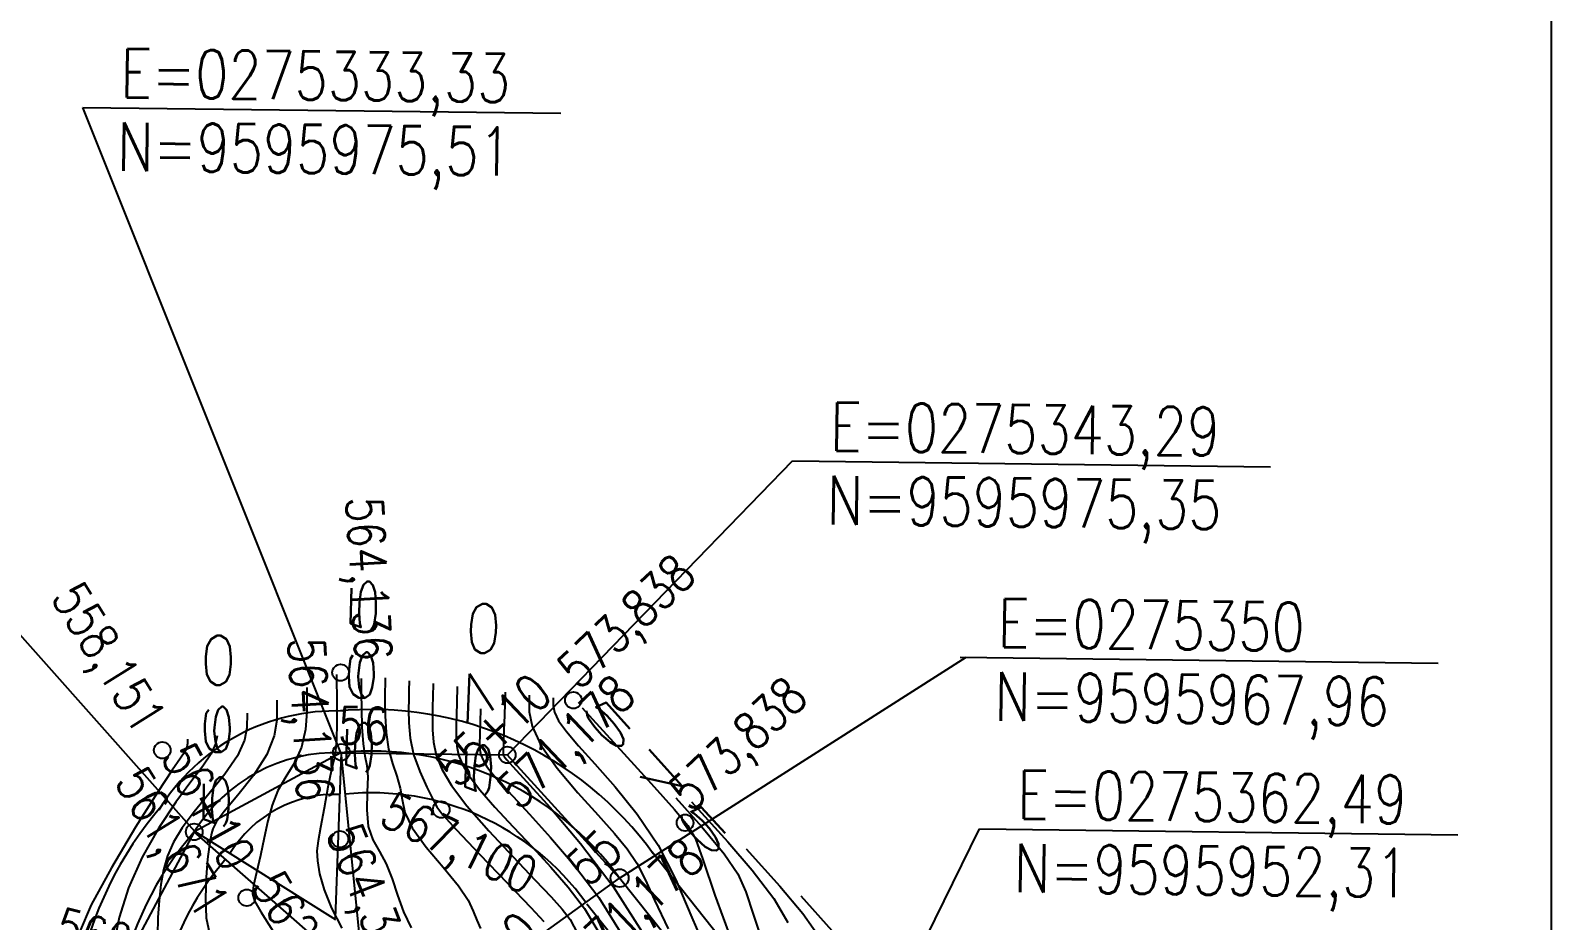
# Model space of a CAD drawing. Header units: millimetres. Extents: x 276147 to 291056, y 9594849 to 9609891.
# Drawn here: x 283593.8 to 283685.1, y 9607158.3 to 9607211.7 of the extents above; entities that cross this region are included whole.
import ezdxf
from ezdxf.enums import TextEntityAlignment as Align

# ---------------------------------------------------------------- set-up
doc = ezdxf.new("R2010")
doc.units = ezdxf.units.MM
doc.header["$LTSCALE"] = 10
doc.linetypes.add('CONTINUO', pattern=[0])
for name, color, linetype in [('Curvas mestras', 30, 'Continuous'), ('Curvas simples', 9, 'Continuous'), ('Curvas texto', 2, 'Continuous'), ('LINHA02', 8, 'Continuous'), ('TEXTO-PAPEL', 7, 'Continuous'), ('TEXTO02', 3, 'Continuous'), ('Top_malha_coord', 8, 'Continuous')]:
    doc.layers.add(name, color=color, linetype=linetype)
doc.styles.add('ROMANS', font='romans.shx', dxfattribs={"width": 0.8, "height": 4})
doc.styles.add('SIMPLEX', font='simplex', dxfattribs={"height": 0.2})

# ---------------------------------------------------------------- blocks, each defined once
blk = doc.blocks.new('Curvas')
at = {"layer": 'Curvas mestras', "linetype": 'CONTINUO'}
for points in [[(275328.535558, 9595979.944628, 565), (275328.53319, 9595979.650174, 565), (275328.534358, 9595979.062006, 565), (275328.543953, 9595978.12185, 565), (275328.575699, 9595977.023881, 565), (275328.645528, 9595976.025384, 565), (275328.757556, 9595975.303444, 565), (275328.868636, 9595974.714337, 565), (275328.923807, 9595974.034139, 565), (275328.895947, 9595973.107391, 565), (275328.869294, 9595972.052501, 565), (275328.955924, 9595971.056341, 565), (275329.231686, 9595970.250868, 565), (275329.627513, 9595969.548364, 565), (275330.038112, 9595968.806189, 565), (275330.386572, 9595967.919694, 565), (275330.709537, 9595966.936172, 565), (275331.072031, 9595965.940902, 565), (275331.525047, 9595964.984632, 565)], [(275335.701533, 9595978.110949, 570), (275335.67421, 9595977.308004, 570), (275335.651592, 9595976.561073, 570), (275335.643254, 9595976.022219, 570), (275335.66278, 9595975.648158, 570), (275335.724758, 9595975.346777, 570), (275335.847379, 9595975.03557, 570), (275336.063261, 9595974.670474, 570), (275336.408629, 9595974.217037, 570), (275336.921623, 9595973.633766, 570), (275337.648057, 9595972.850997, 570), (275338.635658, 9595971.792027, 570), (275339.901177, 9595970.402677, 570), (275341.337436, 9595968.718863, 570), (275342.806281, 9595966.799025, 570), (275344.188681, 9595964.569646, 570)], [(275319.889453, 9595976.496754, 560), (275319.792901, 9595976.022434, 560), (275319.524435, 9595975.414899, 560), (275319.018775, 9595974.673589, 560), (275318.296454, 9595973.733897, 560), (275317.399455, 9595972.515203, 560), (275316.38744, 9595970.973638, 560), (275315.390785, 9595969.212333, 560), (275314.557543, 9595967.371169, 560), (275314.000449, 9595965.588342, 560), (275313.690964, 9595963.995318, 560)], [(275347.426992, 9595972.780528, 575), (275348.976198, 9595971.028781, 575), (275350.323349, 9595969.406323, 575), (275351.148351, 9595968.207741, 575), (275351.634496, 9595967.135252, 575), (275352.09092, 9595965.742982, 575), (275352.763185, 9595963.716636, 575)]]:
    blk.add_polyline3d(points, dxfattribs=at)
at = {"layer": 'Curvas simples', "linetype": 'CONTINUO'}
for points in [[(275325.264917, 9595979.405926, 563), (275325.266114, 9595977.933636, 563), (275325.187397, 9595976.881036, 563), (275324.956953, 9595975.80703, 563), (275324.53211, 9595974.868369, 563), (275324.011069, 9595974.03082, 563), (275323.527246, 9595973.212408, 563), (275323.180149, 9595972.343498, 563), (275322.933661, 9595971.403818, 563), (275322.717756, 9595970.385436, 563), (275322.481792, 9595969.307384, 563), (275322.252656, 9595968.296537, 563), (275322.076617, 9595967.506734, 563), (275322.006712, 9595967.015381, 563), (275322.123036, 9595966.594161, 563), (275322.51245, 9595965.938325, 563), (275323.232437, 9595964.792187, 563)], [(275327.053722, 9595980.18504, 564), (275327.068782, 9595978.424051, 564), (275327.069139, 9595977.258868, 564), (275327.049864, 9595976.246998, 564), (275326.998666, 9595975.612886, 564), (275326.903121, 9595975.133837, 564), (275326.750774, 9595974.475369, 564), (275326.538952, 9595973.411239, 564), (275326.304122, 9595972.14816, 564), (275326.092534, 9595971.001084, 564), (275325.944656, 9595970.195939, 564), (275325.877826, 9595969.602553, 564), (275325.9036, 9595969.001727, 564), (275326.03685, 9595968.218658, 564), (275326.305722, 9595967.256105, 564), (275326.741679, 9595966.161222, 564), (275327.363761, 9595964.954072, 564)], [(275329.981952, 9595979.972072, 566), (275329.968753, 9595979.577892, 566), (275329.961394, 9595979.18174, 566), (275329.957805, 9595978.561819, 566), (275329.967574, 9595977.694885, 566), (275330.023204, 9595976.692431, 566), (275330.162923, 9595975.699633, 566), (275330.403265, 9595974.82962, 566), (275330.673993, 9595974.067337, 566), (275330.883175, 9595973.365679, 566), (275330.989762, 9595972.670626, 566), (275331.156235, 9595971.900487, 566), (275331.59596, 9595970.966655, 566), (275332.436597, 9595969.825164, 566), (275333.462983, 9595968.610624, 566), (275334.374249, 9595967.50229, 566), (275334.945824, 9595966.635819, 566), (275335.258329, 9595965.972492, 566), (275335.468683, 9595965.429996, 566), (275335.705977, 9595964.929093, 566)], [(275331.422376, 9595979.800973, 567), (275331.401948, 9595979.211156, 567), (275331.389598, 9595978.713306, 567), (275331.381251, 9595978.061633, 567), (275331.391195, 9595977.267921, 567), (275331.470708, 9595976.360981, 567), (275331.680317, 9595975.373881, 567), (275332.048974, 9595974.355796, 567), (275332.47935, 9595973.420336, 567), (275332.842543, 9595972.697218, 567), (275333.083576, 9595972.233861, 567), (275333.443176, 9595971.748474, 567), (275334.235996, 9595970.876969, 567), (275335.641509, 9595969.399459, 567), (275337.298453, 9595967.672885, 567), (275338.710386, 9595966.19839, 567), (275339.505075, 9595965.351943, 567)], [(275332.862801, 9595979.629874, 568), (275332.835143, 9595978.844421, 568), (275332.817802, 9595978.244872, 568), (275332.804698, 9595977.561446, 568), (275332.80898, 9595976.851878, 568), (275332.871524, 9595976.116902, 568), (275333.040136, 9595975.343004, 568), (275333.370942, 9595974.503432, 568), (275333.953347, 9595973.518478, 568), (275334.885078, 9595972.2952, 568), (275336.198405, 9595970.799112, 568), (275337.66379, 9595969.229578, 568), (275338.986239, 9595967.844422, 568), (275339.942434, 9595966.830869, 568), (275340.595756, 9595966.093747, 568), (275341.08126, 9595965.467284, 568), (275341.522272, 9595964.625511, 568)], [(275334.303226, 9595979.458776, 569), (275334.268338, 9595978.477685, 569), (275334.246006, 9595977.776438, 569), (275334.228145, 9595977.06126, 569), (275334.226117, 9595976.437048, 569), (275334.267152, 9595975.88253, 569), (275334.382447, 9595975.344891, 569), (275334.60916, 9595974.769501, 569), (275335.008304, 9595974.094476, 569), (275335.646853, 9595973.256118, 569), (275336.560014, 9595972.216439, 569), (275337.655923, 9595971.040287, 569), (275338.810949, 9595969.818225, 569), (275339.921805, 9595968.616773, 569), (275340.966596, 9595967.406305, 569), (275341.94377, 9595966.133154, 569), (275342.855477, 9595964.597578, 569)], [(275323.476112, 9595978.626812, 562), (275323.463446, 9595977.443221, 562), (275323.305655, 9595976.503203, 562), (275322.864041, 9595975.367063, 562), (275322.065555, 9595974.123851, 562), (275321.119018, 9595972.927803, 562), (275320.303718, 9595971.949447, 562), (275319.828908, 9595971.30755, 562), (275319.623695, 9595970.91382, 562), (275319.547151, 9595970.6282, 562), (275319.481896, 9595970.313598, 562), (275319.404761, 9595969.84478, 562), (275319.316125, 9595969.099474, 562), (275319.225489, 9595968.014706, 562), (275319.178832, 9595966.764676, 562), (275319.231254, 9595965.582882, 562), (275319.423053, 9595964.644028, 562)], [(275337.184075, 9595979.116578, 571), (275337.134728, 9595977.744213, 571), (275337.102414, 9595976.839569, 571), (275337.075038, 9595976.060887, 571), (275337.06039, 9595975.607389, 571), (275337.058408, 9595975.413787, 571), (275337.067069, 9595975.348664, 571), (275337.085597, 9595975.30164, 571), (275337.118218, 9595975.246472, 571), (275337.170404, 9595975.177956, 571), (275337.283232, 9595975.051092, 571), (275337.64019, 9595974.661706, 571), (275338.460368, 9595973.76583, 571), (275339.880548, 9595972.188581, 571), (275341.708276, 9595970.031421, 571), (275343.668792, 9595967.464895, 571), (275345.521886, 9595964.541713, 571)], [(275338.624499, 9595978.945479, 572), (275338.618256, 9595977.941619, 572), (275338.796521, 9595977.083349, 572), (275339.323152, 9595975.942421, 572), (275340.302336, 9595974.553699, 572), (275341.537618, 9595973.082985, 572), (275342.757382, 9595971.728814, 572), (275343.744904, 9595970.634045, 572), (275344.50302, 9595969.718833, 572), (275345.089456, 9595968.847661, 572), (275345.58295, 9595967.876898, 572), (275346.146291, 9595966.630479, 572), (275346.963278, 9595964.92423, 572)], [(275340.064924, 9595978.774381, 573), (275340.062078, 9595978.31669, 573), (275340.143354, 9595977.925379, 573), (275340.383461, 9595977.405195, 573), (275340.852423, 9595976.74735, 573), (275341.573278, 9595975.904015, 573), (275342.557319, 9595974.817599, 573), (275343.784677, 9595973.44555, 573), (275345.110828, 9595971.805463, 573), (275346.360083, 9595969.929973, 573), (275347.413363, 9595967.850613, 573), (275348.37802, 9595965.594534, 573), (275349.418014, 9595963.187786, 573)], [(275321.687306, 9595977.847697, 561), (275321.673364, 9595976.966605, 561), (275321.524595, 9595976.235757, 561), (275321.110933, 9595975.299648, 561), (275320.356467, 9595974.198015, 561), (275319.41619, 9595973.034324, 561), (275318.502819, 9595971.927968, 561), (275317.786853, 9595970.966964, 561), (275317.269902, 9595970.113815, 561), (275316.911358, 9595969.299646, 561), (275316.671459, 9595968.463718, 561), (275316.513829, 9595967.577852, 561), (275316.402944, 9595966.622004, 561), (275316.319668, 9595965.588656, 561), (275316.310429, 9595964.520382, 561)], [(275341.803859, 9595978.173997, 574), (275344.30316, 9595975.433608, 574), (275345.944101, 9595973.627586, 574), (275347.343129, 9595972.073859, 574), (275348.152996, 9595971.111704, 574), (275348.596095, 9595970.316478, 574), (275349.037232, 9595969.072559, 574), (275349.764238, 9595966.94296, 574), (275350.757056, 9595964.205245, 574)], [(275318.109696, 9595976.289468, 559), (275318.105541, 9595976.026903, 559), (275318.061208, 9595975.809111, 559), (275317.937937, 9595975.530151, 559), (275317.681083, 9595975.149164, 559), (275317.176718, 9595974.43347, 559), (275316.29609, 9595973.102438, 559), (275314.992581, 9595971.014116, 559), (275313.548097, 9595968.581282, 559), (275312.326674, 9595966.355393, 559), (275311.616127, 9595964.720811, 559)], [(275348.370014, 9595972.531979, 576), (275350.550825, 9595970.127447, 576), (275352.008295, 9595968.429975, 576), (275353.303568, 9595966.738787, 576), (275354.143707, 9595965.303777, 576)], [(275351.653092, 9595969.71097, 577), (275353.674658, 9595967.474366, 577), (275355.040392, 9595965.83117, 577), (275356.283788, 9595964.07125, 577)], [(275354.93617, 9595966.889961, 578), (275356.79849, 9595964.821285, 578)]]:
    blk.add_polyline3d(points, dxfattribs=at)
at = {"layer": 'Curvas texto', "style": 'SIMPLEX', "width": 3.299405}
for s, rotation, p, p2 in [('565', 88.27805944, (275329.096998, 9595973.661098, 565), (275329.47941, 9595986.381628, 565)), ('570', 87.95015087, (275336.244509, 9595972.31342, 570), (275336.699715, 9595985.031553, 570)), ('560', 89.09343355, (275320.543206, 9595970.40846, 560), (275320.74456, 9595983.133144, 560)), ('575', 312.29143803, (275341.420397, 9595978.269096, 575), (275349.983934, 9595968.855066, 575))]:
    blk.add_text(s, height=1.5, rotation=rotation, dxfattribs=at).set_placement(p, p2, align=Align.FIT)

msp = doc.modelspace()

# ---------------------------------------------------------------- linework, layer by layer
at = {"layer": 'LINHA02'}
for p, q in [((283596.905, 9607207.132), (283625.613, 9607206.775)), ((283612.393, 9607168.405), (283596.905, 9607207.132)), ((283622.395, 9607168.269), (283639.512, 9607185.918)), ((283639.512, 9607185.918), (283668.22, 9607185.56)), ((283603.631, 9607163.678), (283587.071, 9607182.288)), ((283629.131, 9607160.88), (283649.94, 9607174.132)), ((283649.574, 9607174.136), (283678.282, 9607173.779)), ((283641.59, 9607145.234), (283650.741, 9607163.837)), ((283650.741, 9607163.837), (283679.449, 9607163.48))]:
    msp.add_line(p, q, dxfattribs=at)
at = {"layer": 'TEXTO-PAPEL', "color": 7, "linetype": 'Continuous'}
for p, q in [((283614.245, 9607150.147), (283612.428, 9607168.432)), ((283612.393, 9607168.405), (283603.596, 9607163.651)), ((283612.077, 9607158.475), (283612.431, 9607168.405)), ((283603.596, 9607163.651), (283598.882, 9607154.832)), ((283618.517, 9607150.611), (283603.596, 9607163.651)), ((283612.104, 9607158.376), (283603.633, 9607163.671)), ((283614.245, 9607150.147), (283629.131, 9607160.88)), ((283641.59, 9607145.234), (283629.131, 9607160.88))]:
    msp.add_line(p, q, dxfattribs=at)
for centre, radius in [((283612.384, 9607173.213), 0.5), ((283626.359, 9607171.553), 0.5), ((283601.677, 9607168.55), 0.5), ((283612.428, 9607168.432), 0.5), ((283622.392, 9607168.272), 0.5), ((283618.426, 9607164.99), 0.5), ((283603.596, 9607163.651), 0.5), ((283633.064, 9607164.204), 0.5), ((283612.346, 9607163.213), 0.5), ((283629.131, 9607160.88), 0.543), ((283606.751, 9607159.701), 0.5)]:
    msp.add_circle(centre, radius, dxfattribs=at)
at = {"layer": 'TEXTO02'}
for p in [(283612.393, 9607168.405), (283629.131, 9607160.88)]:
    msp.add_line(p, (283622.392, 9607168.272), dxfattribs=at)
at = {"layer": 'Top_malha_coord'}
msp.add_line((283685.087, 9606072.334), (283685.087, 9608906.805), dxfattribs=at)
at = {"layer": 'Top_malha_coord', "color": 6}
for p, q in [((283643.298, 9607147.103), (283631.087, 9607162.437)), ((283639.882, 9607143.366), (283627.176, 9607159.323))]:
    msp.add_line(p, q, dxfattribs=at)
for centre, radius, start, end in [((283612.077, 9607158.475), 12.436, 87.95808, 148.60274), ((283614.245, 9607150.147), 20.852, 35.792, 95.792), ((283612.077, 9607158.475), 9.936, 87.95808, 148.60274), ((283614.245, 9607150.147), 18.352, 35.792, 95.792), ((283612.077, 9607158.475), 7.436, 87.95808, 148.60274), ((283614.245, 9607150.147), 15.852, 35.792, 95.792), ((283618.549, 9607150.613), 22.339, 138.91451, 198.81429), ((283618.549, 9607150.613), 19.839, 138.91451, 198.81429), ((283618.549, 9607150.613), 17.339, 138.91451, 198.81429)]:
    msp.add_arc(centre, radius, start, end, dxfattribs=at)

# ---------------------------------------------------------------- block references
msp.add_blockref('Curvas', (8285.087, 11192.922), dxfattribs=at)

# ---------------------------------------------------------------- texts
at = {"style": 'ROMANS', "width": 0.8}
for s, height, p in [('E=0275333,33', 2.90457, (283599.196, 9607210.639)), ('N=9595975,51', 2.90457, (283598.987, 9607206.232)), ('E=0275343,29', 2.90457, (283641.804, 9607189.424)), ('N=9595975,35', 2.90457, (283641.594, 9607185.017)), ('E=0275350', 2.9046, (283651.866, 9607177.643)), ('N=9595967,96', 2.90457, (283651.656, 9607173.236)), ('E=0275362,49', 2.90457, (283653.032, 9607167.344)), ('N=9595952,31', 2.90457, (283652.823, 9607162.937))]:
    msp.add_text(s, height=height, rotation=359.26172, dxfattribs=at).set_placement(p, align=Align.TOP_LEFT)
at = {"layer": 'TEXTO02', "style": 'ROMANS', "width": 0.8}
for s, rotation, p in [('564,136', 273.38004, (283614.896, 9607183.824)), ('573,838', 43.48526, (283625.199, 9607173.723)), ('558,151', 301.9683, (283596.814, 9607178.883)), ('564,136', 273.38004, (283611.414, 9607175.37)), ('55+10', 43.48526, (283617.889, 9607167.813)), ('571,178', 43.48526, (283621.579, 9607166.489)), ('573,838', 43.48526, (283631.904, 9607166.374)), ('56', 358.82553, (283612.266, 9607171.163)), ('56+10', 298.76094, (283603.496, 9607169.224)), ('561,671', 301.76537, (283600.64, 9607167.798)), ('567,100', 334.06883, (283615.567, 9607166.139)), ('564,396', 291.51703, (283613.541, 9607164.393)), ('571,178', 43.48526, (283625.744, 9607156.679)), ('55', 43.48526, (283625.746, 9607161.885)), ('562931', 301.76537, (283608.827, 9607161.545)), ('560,181', 345.21474, (283595.656, 9607159.139)), ('567,100', 43.48526, (283615.843, 9607152.259))]:
    msp.add_text(s, height=2.2072, rotation=rotation, dxfattribs=at).set_placement(p, align=Align.TOP_LEFT)

doc.saveas('drawing.dxf')
